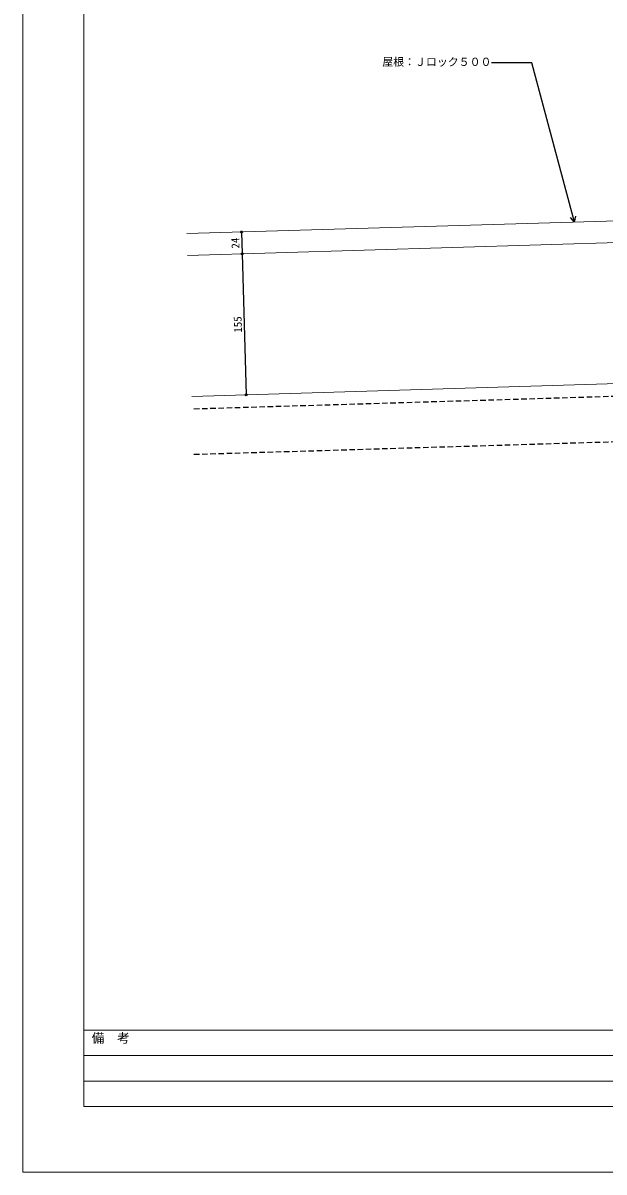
# Model space of a CAD drawing. Units: millimetres at full size, sheet at 1:3. Extents: x -1262 to 1258, y -891 to 1034.
# Drawn here: x -1262 to -623, y -891 to 372 of the extents above; entities that cross this region are included whole.
import ezdxf
from ezdxf.enums import TextEntityAlignment as Align

# ---------------------------------------------------------------- set-up
doc = ezdxf.new("R2010")
doc.units = ezdxf.units.MM
doc.header["$LTSCALE"] = 3
doc.linetypes.add('DASHED2', pattern=[3, 2, -1])
for name, color, linetype, lineweight in [('0-0_補助1', 4, 'Continuous', 5), ('0-4_寸法線1', 5, 'Continuous', 25), ('0-6_名称1', 5, 'Continuous', 25), ('0-B_屋根1', 6, 'Continuous', 20), ('4-3_H鋼2', 12, 'DASHED2', 25), ('5-B_枠2', 4, 'Continuous', 5)]:
    doc.layers.add(name, color=color, linetype=linetype, lineweight=lineweight)
doc.styles.add('Arial', font='')
doc.styles.add('ＭＳ ゴシック', font='')
doc.styles.get('Arial').set_extended_font_data('Arial')
doc.styles.get('ＭＳ ゴシック').set_extended_font_data('MS Gothic')

msp = doc.modelspace()

# ---------------------------------------------------------------- linework, layer by layer
at = {"layer": '0-0_補助1'}
for p, q in [((-1194.647, 819), (-1194.647, -819)), ((-1194.647, -735), (1191.647, -735)), ((-1194.647, -763), (-320.3, -763)), ((-1194.647, -791), (-320.3, -791)), ((-1194.647, -819), (1191.647, -819)), ((1191.647, -819), (-1194.647, -819))]:
    msp.add_line(p, q, dxfattribs=at)
at = {"layer": '0-4_寸法線1'}
for p, q in [((-1021.32, 142.206), (-1020.6, 118.217)), ((-1020.6, 118.217), (-1015.952, -36.713))]:
    msp.add_line(p, q, dxfattribs=at)
for centre in [(-1021.32, 142.206), (-1020.6, 118.217), (-1020.6, 118.217), (-1015.952, -36.713)]:
    msp.add_circle(centre, 1.05, dxfattribs=at)
at = {"layer": '0-6_名称1'}
for q in [(-659.479, 158.214), (-653.684, 159.767)]:
    msp.add_line((-655.029, 153.195), q, dxfattribs=at)
msp.add_lwpolyline([(-655.029, 153.195), (-701.898, 328.112), (-746.422, 328.112)], dxfattribs=at)
at = {"layer": '0-B_屋根1'}
for p, q in [((-26.868, 172.04), (-1081.32, 140.406)), ((-26.868, 172.04), (-1081.32, 140.406)), ((-26.148, 148.05), (-1080.6, 116.417)), ((-26.148, 148.05), (-1080.6, 116.417)), ((-21.5, -6.88), (-1075.952, -38.513)), ((-21.5, -6.88), (-1075.952, -38.513))]:
    msp.add_line(p, q, dxfattribs=at)
at = {"layer": '4-3_H鋼2'}
for p, q in [((3.011, -20.158), (-1075.952, -52.527)), ((3.011, -70.181), (-1075.952, -102.549))]:
    msp.add_line(p, q, dxfattribs=at)
at = {"layer": '5-B_枠2'}
msp.add_lwpolyline([(-1261.5, 891), (1258.5, 891), (1258.5, -891), (-1261.5, -891)], close=True, dxfattribs=at)

# ---------------------------------------------------------------- texts
at = {"layer": '0-0_補助1', "style": 'Arial'}
msp.add_text('備\u3000考', height=10.23, dxfattribs=at).set_placement((-1185.974, -751.913), align=Align.BOTTOM_LEFT)
at = {"layer": '0-4_寸法線1', "style": 'ＭＳ ゴシック'}
for s, p in [('24', (-1020.78, 124.214)), ('155', (-1018.007, 31.756))]:
    msp.add_text(s, height=8.798, rotation=91.718, dxfattribs=at).set_placement(p, align=Align.BOTTOM_LEFT)
at = {"layer": '0-6_名称1', "style": 'ＭＳ ゴシック'}
msp.add_text('屋根：Ｊロック５００', height=8.798, dxfattribs=at).set_placement((-866.422, 322.112), align=Align.BOTTOM_LEFT)

doc.saveas('drawing.dxf')
